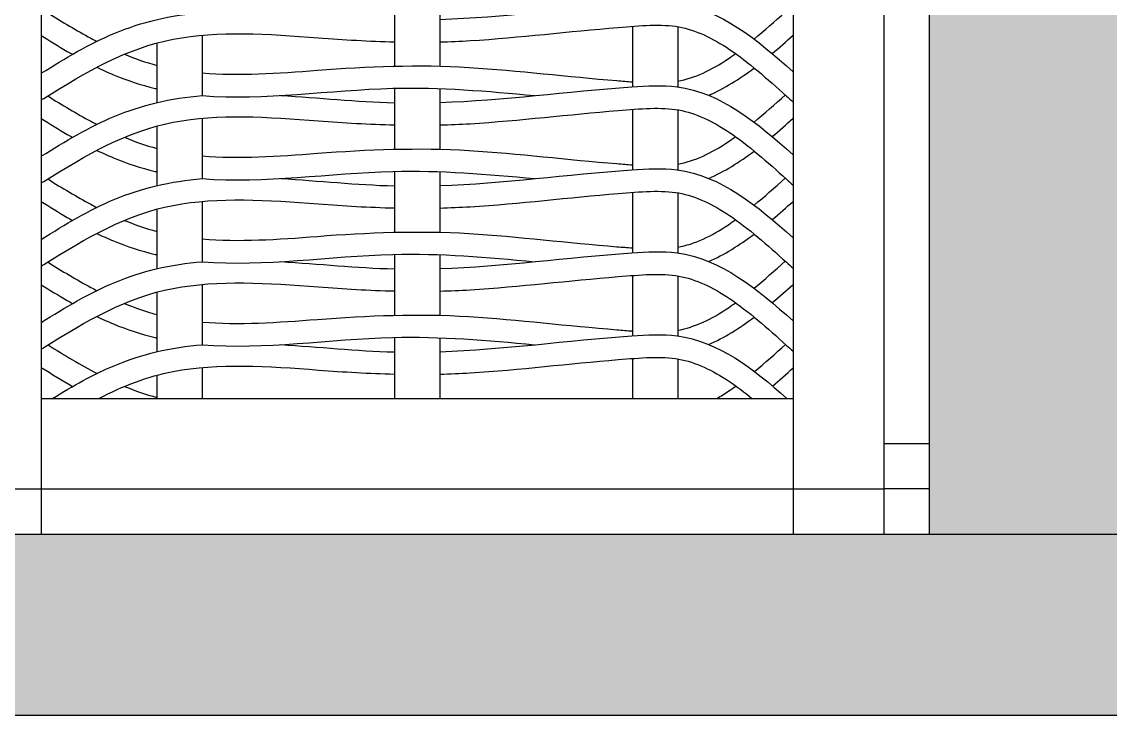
# Model space of a CAD drawing. Header units: millimetres. Extents: x 3409 to 3822, y 896 to 1108.
# Drawn here: x 3464.618 to 3465.819, y 1034.878 to 1035.644 of the extents above; entities that cross this region are included whole.
import ezdxf

# ---------------------------------------------------------------- set-up
doc = ezdxf.new("R2010")
doc.units = ezdxf.units.MM
for name, color, linetype in [('a-epipla', 8, 'Continuous'), ('a-toixoi', 5, 'Continuous'), ('toixoi_provolh', 150, 'Continuous')]:
    doc.layers.add(name, color=color, linetype=linetype)

msp = doc.modelspace()

# ---------------------------------------------------------------- hatches: boundary and pattern name
at = {"layer": 'a-epipla', "true_color": 0xc7c8ca}
h = msp.add_hatch(color=9, dxfattribs=at)
h.dxf.hatch_style = 1
h.paths.add_polyline_path([(3478.5192, 1035.0776), (3412.7192, 1035.0776), (3412.7192, 1034.8776), (3478.5192, 1034.8776)])
at = {"layer": 'toixoi_provolh', "true_color": 0xa7a8aa}
h = msp.add_hatch(color=253, dxfattribs=at)
h.dxf.hatch_style = 1
h.paths.add_polyline_path([(3462.2192, 1038.0776), (3462.2192, 1037.6776)], flags=17)
h.paths.add_polyline_path([(3462.6192, 1038.0776), (3462.2192, 1038.0776), (3462.2192, 1037.6776), (3462.2192, 1035.0776), (3462.6192, 1035.0776)])
h.paths.add_polyline_path([(3465.6192, 1038.0776), (3462.6192, 1038.0776), (3462.6192, 1037.6776), (3465.6192, 1037.6776)])
h.paths.add_polyline_path([(3466.0192, 1038.0776), (3465.6192, 1038.0776), (3465.6192, 1037.6776), (3465.6192, 1035.0776), (3466.0192, 1035.0776)])
h.paths.add_polyline_path([(3469.0192, 1038.0776), (3466.0192, 1038.0776), (3466.0192, 1037.6776), (3469.0192, 1037.6776)])
h.paths.add_polyline_path([(3469.4192, 1038.0776), (3469.0192, 1038.0776), (3469.0192, 1037.6776), (3469.0192, 1035.0776), (3469.4192, 1035.0776)])
h.paths.add_polyline_path([(3472.4192, 1038.0776), (3469.4192, 1038.0776), (3469.4192, 1037.6776), (3472.4192, 1037.6776)])
h.paths.add_polyline_path([(3475.8192, 1038.0776), (3472.8192, 1038.0776), (3472.8192, 1037.6776), (3475.8192, 1037.6776)])
h.paths.add_polyline_path([(3472.8192, 1038.0776), (3472.4192, 1038.0776), (3472.4192, 1037.6776), (3472.4192, 1035.0776), (3472.8192, 1035.0776)])
h.paths.add_polyline_path([(3476.2192, 1038.0776), (3475.8192, 1038.0776), (3475.8192, 1037.6776), (3475.8192, 1035.0776), (3476.2192, 1035.0776)])

# ---------------------------------------------------------------- linework, layer by layer
at = {"layer": 'a-epipla'}
for p, q in [((3465.5692, 1037.6276), (3465.5692, 1035.1276)), ((3464.6392, 1037.5276), (3464.6392, 1035.0776)), ((3465.4692, 1037.5276), (3465.4692, 1035.0776)), ((3465.0292, 1035.6619), (3465.0292, 1035.5946)), ((3465.0792, 1035.6615), (3465.0792, 1035.5946)), ((3465.2917, 1035.6386), (3465.2917, 1035.5719)), ((3465.3417, 1035.6382), (3465.3417, 1035.5718)), ((3464.8167, 1035.6287), (3464.8167, 1035.5621)), ((3464.7667, 1035.6202), (3464.7667, 1035.5543)), ((3465.0292, 1035.5702), (3465.0292, 1035.5029)), ((3465.0792, 1035.5698), (3465.0792, 1035.5029)), ((3465.2917, 1035.5469), (3465.2917, 1035.4802)), ((3465.3417, 1035.5465), (3465.3417, 1035.48)), ((3464.8167, 1035.537), (3464.8167, 1035.4704)), ((3464.7667, 1035.5284), (3464.7667, 1035.4626)), ((3465.0292, 1035.4785), (3465.0292, 1035.4111)), ((3465.0792, 1035.4781), (3465.0792, 1035.4111)), ((3464.8167, 1035.4452), (3464.8167, 1035.3786)), ((3465.2917, 1035.4551), (3465.2917, 1035.3884)), ((3465.3417, 1035.4547), (3465.3417, 1035.3883)), ((3464.7667, 1035.4367), (3464.7667, 1035.3708)), ((3465.0292, 1035.3867), (3465.0292, 1035.3194)), ((3465.0792, 1035.3863), (3465.0792, 1035.3194)), ((3465.2917, 1035.3634), (3465.2917, 1035.2967)), ((3465.3417, 1035.363), (3465.3417, 1035.2965)), ((3464.8167, 1035.3535), (3464.8167, 1035.2869)), ((3464.7667, 1035.3449), (3464.7667, 1035.2791)), ((3465.0292, 1035.295), (3465.0292, 1035.2276)), ((3465.0792, 1035.2946), (3465.0792, 1035.2276)), ((3465.2917, 1035.2717), (3465.2917, 1035.2276)), ((3465.3417, 1035.2713), (3465.3417, 1035.2276)), ((3464.7667, 1035.2532), (3464.7667, 1035.2276)), ((3464.8167, 1035.2618), (3464.8167, 1035.2276)), ((3464.6392, 1035.2276), (3465.4692, 1035.2276)), ((3465.6192, 1035.1776), (3465.5692, 1035.1776)), ((3462.6692, 1035.1276), (3465.5692, 1035.1276)), ((3465.6192, 1035.1276), (3465.5692, 1035.1276)), ((3465.5692, 1035.1276), (3465.5692, 1035.0776))]:
    msp.add_line(p, q, dxfattribs=at)
for points, knots in [([(3465.0792, 1035.6462), (3465.1496, 1035.6487), (3465.2357, 1035.6609), (3465.3756, 1035.6685), (3465.4294, 1035.6239), (3465.4692, 1035.5884)], [0.4662693, 0.4662693, 0.4662693, 0.4662693, 0.6786549, 0.7286549, 0.877812, 0.877812, 0.877812, 0.877812]), ([(3464.6392, 1035.5868), (3464.6654, 1035.6033), (3464.7056, 1035.6276), (3464.767, 1035.6476), (3464.7997, 1035.6524), (3464.8167, 1035.6538)], [0.0125232, 0.0125232, 0.0125232, 0.0125232, 0.1049264, 0.1530593, 0.2047826, 0.2047826, 0.2047826, 0.2047826]), ([(3464.6463, 1035.6535), (3464.6623, 1035.6435), (3464.6781, 1035.634), (3464.6939, 1035.6255), (3464.6961, 1035.6243), (3464.6983, 1035.6232), (3464.7004, 1035.622)], [0.00678697, 0.00678697, 0.00678697, 0.00678697, 0.06344334, 0.06344334, 0.06344334, 0.07121295, 0.07121295, 0.07121295, 0.07121295]), ([(3465.0792, 1035.6214), (3465.0904, 1035.6217), (3465.1015, 1035.6221), (3465.1677, 1035.6263), (3465.2217, 1035.633), (3465.3003, 1035.6394), (3465.324, 1035.6415), (3465.3617, 1035.6346), (3465.3801, 1035.6258), (3465.4196, 1035.5992), (3465.4404, 1035.5807), (3465.4619, 1035.5615), (3465.4643, 1035.5593), (3465.4667, 1035.5571), (3465.4692, 1035.5549)], [0.4655013, 0.4655013, 0.4655013, 0.4655013, 0.498274, 0.498274, 0.6616991, 0.6616991, 0.7352337, 0.7352337, 0.8087683, 0.8087683, 0.8895351, 0.8895351, 0.8895351, 0.8986667, 0.8986667, 0.8986667, 0.8986667]), ([(3464.6392, 1035.5572), (3464.6401, 1035.5578), (3464.641, 1035.5584), (3464.6419, 1035.5589), (3464.6893, 1035.5889), (3464.7345, 1035.6148), (3464.8349, 1035.6339), (3464.889, 1035.6303), (3464.9729, 1035.6238), (3465.001, 1035.6222), (3465.0292, 1035.6215)], [-0.0032083, -0.0032083, -0.0032083, -0.0032083, 0, 0, 0, 0.1674245, 0.1674245, 0.3348489, 0.3348489, 0.4168796, 0.4168796, 0.4168796, 0.4168796]), ([(3464.6392, 1035.6284), (3464.6486, 1035.6225), (3464.6581, 1035.6166), (3464.6677, 1035.611), (3464.6697, 1035.6099), (3464.6716, 1035.6088), (3464.6736, 1035.6077)], [0.01406967, 0.01406967, 0.01406967, 0.01406967, 0.04740122, 0.04740122, 0.04740122, 0.05413463, 0.05413463, 0.05413463, 0.05413463]), ([(3465.3417, 1035.5781), (3465.3605, 1035.5815), (3465.3789, 1035.5903), (3465.4003, 1035.6047), (3465.4029, 1035.6066), (3465.4056, 1035.6085)], [0.73539871, 0.73539871, 0.73539871, 0.73539871, 0.80876826, 0.80876826, 0.81911219, 0.81911219, 0.81911219, 0.81911219]), ([(3464.7005, 1035.5934), (3464.7066, 1035.5904), (3464.7273, 1035.581), (3464.7498, 1035.5737), (3464.766, 1035.5698), (3464.7667, 1035.5697)], [0.08463791, 0.08463791, 0.08463791, 0.08463791, 0.10492637, 0.15305927, 0.15507122, 0.15507122, 0.15507122, 0.15507122]), ([(3464.8167, 1035.5872), (3464.8572, 1035.5838), (3464.8999, 1035.5867), (3464.9989, 1035.5944), (3465.0561, 1035.5967), (3465.1663, 1035.5898), (3465.2204, 1035.5831), (3465.2804, 1035.5782), (3465.2861, 1035.5777), (3465.2917, 1035.5773)], [0.2038605, 0.2038605, 0.2038605, 0.2038605, 0.3348489, 0.3348489, 0.498274, 0.498274, 0.6616991, 0.6616991, 0.6790294, 0.6790294, 0.6790294, 0.6790294]), ([(3464.8167, 1035.5621), (3464.8858, 1035.5565), (3465.0108, 1035.5773), (3465.1316, 1035.5671), (3465.1838, 1035.5621)], [0.2060573, 0.2060573, 0.2060573, 0.2060573, 0.4155593, 0.5729024, 0.5729024, 0.5729024, 0.5729024]), ([(3465.0792, 1035.5545), (3465.1496, 1035.5569), (3465.2357, 1035.5691), (3465.3756, 1035.5767), (3465.4294, 1035.5321), (3465.4692, 1035.4967)], [0.4662693, 0.4662693, 0.4662693, 0.4662693, 0.6786549, 0.7286549, 0.877812, 0.877812, 0.877812, 0.877812]), ([(3464.6392, 1035.4951), (3464.6654, 1035.5115), (3464.7056, 1035.5358), (3464.767, 1035.5558), (3464.7997, 1035.5607), (3464.8167, 1035.5621)], [0.0125232, 0.0125232, 0.0125232, 0.0125232, 0.1049264, 0.1530593, 0.2047826, 0.2047826, 0.2047826, 0.2047826]), ([(3464.6463, 1035.5617), (3464.6623, 1035.5517), (3464.6781, 1035.5422), (3464.6939, 1035.5337), (3464.6961, 1035.5326), (3464.6983, 1035.5314), (3464.7004, 1035.5303)], [0.00678697, 0.00678697, 0.00678697, 0.00678697, 0.06344334, 0.06344334, 0.06344334, 0.07121295, 0.07121295, 0.07121295, 0.07121295]), ([(3464.9037, 1035.5622), (3464.9453, 1035.5598), (3464.9874, 1035.5552), (3465.029, 1035.5542), (3465.0292, 1035.5541)], [0.2917847, 0.2917847, 0.2917847, 0.2917847, 0.4155593, 0.4161946, 0.4161946, 0.4161946, 0.4161946]), ([(3464.6392, 1035.4655), (3464.6401, 1035.4661), (3464.641, 1035.4666), (3464.6419, 1035.4672), (3464.6893, 1035.4972), (3464.7345, 1035.523), (3464.8349, 1035.5422), (3464.889, 1035.5386), (3464.9729, 1035.5321), (3465.001, 1035.5304), (3465.0292, 1035.5298)], [-0.0032083, -0.0032083, -0.0032083, -0.0032083, 0, 0, 0, 0.1674245, 0.1674245, 0.3348489, 0.3348489, 0.4168796, 0.4168796, 0.4168796, 0.4168796]), ([(3465.0792, 1035.5297), (3465.0904, 1035.5299), (3465.1015, 1035.5304), (3465.1677, 1035.5345), (3465.2217, 1035.5413), (3465.3003, 1035.5476), (3465.324, 1035.5497), (3465.3617, 1035.5428), (3465.3801, 1035.534), (3465.4196, 1035.5075), (3465.4404, 1035.489), (3465.4619, 1035.4697), (3465.4643, 1035.4675), (3465.4667, 1035.4653), (3465.4692, 1035.4632)], [0.4655013, 0.4655013, 0.4655013, 0.4655013, 0.498274, 0.498274, 0.6616991, 0.6616991, 0.7352337, 0.7352337, 0.8087683, 0.8087683, 0.8895351, 0.8895351, 0.8895351, 0.8986667, 0.8986667, 0.8986667, 0.8986667]), ([(3464.6392, 1035.5367), (3464.6486, 1035.5308), (3464.6581, 1035.5249), (3464.6677, 1035.5193), (3464.6697, 1035.5182), (3464.6716, 1035.517), (3464.6736, 1035.5159)], [0.01406967, 0.01406967, 0.01406967, 0.01406967, 0.04740122, 0.04740122, 0.04740122, 0.05413463, 0.05413463, 0.05413463, 0.05413463]), ([(3465.3417, 1035.4863), (3465.3605, 1035.4898), (3465.3789, 1035.4986), (3465.4003, 1035.513), (3465.4029, 1035.5148), (3465.4056, 1035.5168)], [0.73539871, 0.73539871, 0.73539871, 0.73539871, 0.80876826, 0.80876826, 0.81911219, 0.81911219, 0.81911219, 0.81911219]), ([(3464.8167, 1035.4955), (3464.8572, 1035.492), (3464.8999, 1035.495), (3464.9989, 1035.5026), (3465.0561, 1035.5049), (3465.1663, 1035.498), (3465.2204, 1035.4913), (3465.2804, 1035.4865), (3465.2861, 1035.486), (3465.2917, 1035.4856)], [0.2038605, 0.2038605, 0.2038605, 0.2038605, 0.3348489, 0.3348489, 0.498274, 0.498274, 0.6616991, 0.6616991, 0.6790294, 0.6790294, 0.6790294, 0.6790294]), ([(3464.7005, 1035.5016), (3464.7066, 1035.4987), (3464.7273, 1035.4893), (3464.7498, 1035.4819), (3464.766, 1035.4781), (3464.7667, 1035.478)], [0.08463791, 0.08463791, 0.08463791, 0.08463791, 0.10492637, 0.15305927, 0.15507122, 0.15507122, 0.15507122, 0.15507122]), ([(3465.0792, 1035.4627), (3465.1496, 1035.4652), (3465.2357, 1035.4774), (3465.3756, 1035.485), (3465.4294, 1035.4404), (3465.4692, 1035.405)], [0.4662693, 0.4662693, 0.4662693, 0.4662693, 0.6786549, 0.7286549, 0.877812, 0.877812, 0.877812, 0.877812]), ([(3464.6392, 1035.4033), (3464.6654, 1035.4198), (3464.7056, 1035.4441), (3464.767, 1035.4641), (3464.7997, 1035.4689), (3464.8167, 1035.4704)], [0.0125232, 0.0125232, 0.0125232, 0.0125232, 0.1049264, 0.1530593, 0.2047826, 0.2047826, 0.2047826, 0.2047826]), ([(3464.6463, 1035.47), (3464.6623, 1035.46), (3464.6781, 1035.4505), (3464.6939, 1035.442), (3464.6961, 1035.4408), (3464.6983, 1035.4397), (3464.7004, 1035.4385)], [0.00678697, 0.00678697, 0.00678697, 0.00678697, 0.06344334, 0.06344334, 0.06344334, 0.07121295, 0.07121295, 0.07121295, 0.07121295]), ([(3464.8167, 1035.4704), (3464.8858, 1035.4648), (3465.0108, 1035.4855), (3465.1316, 1035.4754), (3465.1838, 1035.4704)], [0.2060573, 0.2060573, 0.2060573, 0.2060573, 0.4155593, 0.5729024, 0.5729024, 0.5729024, 0.5729024]), ([(3464.9037, 1035.4705), (3464.9453, 1035.468), (3464.9874, 1035.4635), (3465.029, 1035.4624), (3465.0292, 1035.4624)], [0.2917847, 0.2917847, 0.2917847, 0.2917847, 0.4155593, 0.4161946, 0.4161946, 0.4161946, 0.4161946]), ([(3465.0792, 1035.4379), (3465.0904, 1035.4382), (3465.1015, 1035.4387), (3465.1677, 1035.4428), (3465.2217, 1035.4495), (3465.3003, 1035.4559), (3465.324, 1035.458), (3465.3617, 1035.4511), (3465.3801, 1035.4423), (3465.4196, 1035.4157), (3465.4404, 1035.3972), (3465.4619, 1035.378), (3465.4643, 1035.3758), (3465.4667, 1035.3736), (3465.4692, 1035.3714)], [0.4655013, 0.4655013, 0.4655013, 0.4655013, 0.498274, 0.498274, 0.6616991, 0.6616991, 0.7352337, 0.7352337, 0.8087683, 0.8087683, 0.8895351, 0.8895351, 0.8895351, 0.8986667, 0.8986667, 0.8986667, 0.8986667]), ([(3464.6392, 1035.3737), (3464.6401, 1035.3743), (3464.641, 1035.3749), (3464.6419, 1035.3755), (3464.6893, 1035.4054), (3464.7345, 1035.4313), (3464.8349, 1035.4504), (3464.889, 1035.4468), (3464.9729, 1035.4403), (3465.001, 1035.4387), (3465.0292, 1035.438)], [-0.0032083, -0.0032083, -0.0032083, -0.0032083, 0, 0, 0, 0.1674245, 0.1674245, 0.3348489, 0.3348489, 0.4168796, 0.4168796, 0.4168796, 0.4168796]), ([(3464.6392, 1035.445), (3464.6486, 1035.439), (3464.6581, 1035.4332), (3464.6677, 1035.4275), (3464.6697, 1035.4264), (3464.6716, 1035.4253), (3464.6736, 1035.4242)], [0.01406967, 0.01406967, 0.01406967, 0.01406967, 0.04740122, 0.04740122, 0.04740122, 0.05413463, 0.05413463, 0.05413463, 0.05413463]), ([(3465.3417, 1035.3946), (3465.3605, 1035.398), (3465.3789, 1035.4068), (3465.4003, 1035.4212), (3465.4029, 1035.4231), (3465.4056, 1035.425)], [0.73539871, 0.73539871, 0.73539871, 0.73539871, 0.80876826, 0.80876826, 0.81911219, 0.81911219, 0.81911219, 0.81911219]), ([(3464.7005, 1035.4099), (3464.7066, 1035.4069), (3464.7273, 1035.3975), (3464.7498, 1035.3902), (3464.766, 1035.3864), (3464.7667, 1035.3862)], [0.08463791, 0.08463791, 0.08463791, 0.08463791, 0.10492637, 0.15305927, 0.15507122, 0.15507122, 0.15507122, 0.15507122]), ([(3464.8167, 1035.4037), (3464.8572, 1035.4003), (3464.8999, 1035.4032), (3464.9989, 1035.4109), (3465.0561, 1035.4132), (3465.1663, 1035.4063), (3465.2204, 1035.3996), (3465.2804, 1035.3947), (3465.2861, 1035.3943), (3465.2917, 1035.3939)], [0.2038605, 0.2038605, 0.2038605, 0.2038605, 0.3348489, 0.3348489, 0.498274, 0.498274, 0.6616991, 0.6616991, 0.6790294, 0.6790294, 0.6790294, 0.6790294]), ([(3464.8167, 1035.3786), (3464.8858, 1035.373), (3465.0108, 1035.3938), (3465.1316, 1035.3837), (3465.1838, 1035.3786)], [0.2060573, 0.2060573, 0.2060573, 0.2060573, 0.4155593, 0.5729024, 0.5729024, 0.5729024, 0.5729024]), ([(3465.0792, 1035.371), (3465.1496, 1035.3734), (3465.2357, 1035.3856), (3465.3756, 1035.3933), (3465.4294, 1035.3486), (3465.4692, 1035.3132)], [0.4662693, 0.4662693, 0.4662693, 0.4662693, 0.6786549, 0.7286549, 0.877812, 0.877812, 0.877812, 0.877812]), ([(3464.6392, 1035.3116), (3464.6654, 1035.328), (3464.7056, 1035.3523), (3464.767, 1035.3723), (3464.7997, 1035.3772), (3464.8167, 1035.3786)], [0.0125232, 0.0125232, 0.0125232, 0.0125232, 0.1049264, 0.1530593, 0.2047826, 0.2047826, 0.2047826, 0.2047826]), ([(3464.6463, 1035.3783), (3464.6623, 1035.3682), (3464.6781, 1035.3587), (3464.6939, 1035.3502), (3464.6961, 1035.3491), (3464.6983, 1035.3479), (3464.7004, 1035.3468)], [0.00678697, 0.00678697, 0.00678697, 0.00678697, 0.06344334, 0.06344334, 0.06344334, 0.07121295, 0.07121295, 0.07121295, 0.07121295]), ([(3464.9037, 1035.3787), (3464.9453, 1035.3763), (3464.9874, 1035.3717), (3465.029, 1035.3707), (3465.0292, 1035.3707)], [0.2917847, 0.2917847, 0.2917847, 0.2917847, 0.4155593, 0.4161946, 0.4161946, 0.4161946, 0.4161946]), ([(3465.0792, 1035.3462), (3465.0904, 1035.3465), (3465.1015, 1035.3469), (3465.1677, 1035.3511), (3465.2217, 1035.3578), (3465.3003, 1035.3641), (3465.324, 1035.3662), (3465.3617, 1035.3593), (3465.3801, 1035.3506), (3465.4196, 1035.324), (3465.4404, 1035.3055), (3465.4619, 1035.2862), (3465.4643, 1035.284), (3465.4667, 1035.2819), (3465.4692, 1035.2797)], [0.4655013, 0.4655013, 0.4655013, 0.4655013, 0.498274, 0.498274, 0.6616991, 0.6616991, 0.7352337, 0.7352337, 0.8087683, 0.8087683, 0.8895351, 0.8895351, 0.8895351, 0.8986667, 0.8986667, 0.8986667, 0.8986667]), ([(3464.6392, 1035.282), (3464.6401, 1035.2826), (3464.641, 1035.2831), (3464.6419, 1035.2837), (3464.6893, 1035.3137), (3464.7345, 1035.3396), (3464.8349, 1035.3587), (3464.889, 1035.3551), (3464.9729, 1035.3486), (3465.001, 1035.3469), (3465.0292, 1035.3463)], [-0.0032083, -0.0032083, -0.0032083, -0.0032083, 0, 0, 0, 0.1674245, 0.1674245, 0.3348489, 0.3348489, 0.4168796, 0.4168796, 0.4168796, 0.4168796]), ([(3464.6392, 1035.3532), (3464.6486, 1035.3473), (3464.6581, 1035.3414), (3464.6677, 1035.3358), (3464.6697, 1035.3347), (3464.6716, 1035.3335), (3464.6736, 1035.3324)], [0.01406967, 0.01406967, 0.01406967, 0.01406967, 0.04740122, 0.04740122, 0.04740122, 0.05413463, 0.05413463, 0.05413463, 0.05413463]), ([(3465.3417, 1035.3028), (3465.3605, 1035.3063), (3465.3789, 1035.3151), (3465.4003, 1035.3295), (3465.4029, 1035.3314), (3465.4056, 1035.3333)], [0.73539871, 0.73539871, 0.73539871, 0.73539871, 0.80876826, 0.80876826, 0.81911219, 0.81911219, 0.81911219, 0.81911219]), ([(3464.7005, 1035.3181), (3464.7066, 1035.3152), (3464.7273, 1035.3058), (3464.7498, 1035.2984), (3464.766, 1035.2946), (3464.7667, 1035.2945)], [0.08463791, 0.08463791, 0.08463791, 0.08463791, 0.10492637, 0.15305927, 0.15507122, 0.15507122, 0.15507122, 0.15507122]), ([(3464.8167, 1035.312), (3464.8572, 1035.3085), (3464.8999, 1035.3115), (3464.9989, 1035.3191), (3465.0561, 1035.3215), (3465.1663, 1035.3145), (3465.2204, 1035.3078), (3465.2804, 1035.303), (3465.2861, 1035.3025), (3465.2917, 1035.3021)], [0.2038605, 0.2038605, 0.2038605, 0.2038605, 0.3348489, 0.3348489, 0.498274, 0.498274, 0.6616991, 0.6616991, 0.6790294, 0.6790294, 0.6790294, 0.6790294]), ([(3464.8167, 1035.2869), (3464.8858, 1035.2813), (3465.0108, 1035.3021), (3465.1316, 1035.2919), (3465.1838, 1035.2869)], [0.2060573, 0.2060573, 0.2060573, 0.2060573, 0.4155593, 0.5729024, 0.5729024, 0.5729024, 0.5729024]), ([(3465.0792, 1035.2792), (3465.1496, 1035.2817), (3465.2357, 1035.2939), (3465.3727, 1035.3014), (3465.4248, 1035.2607), (3465.4623, 1035.2276)], [0.4662693, 0.4662693, 0.4662693, 0.4662693, 0.6786549, 0.7286549, 0.8691827, 0.8691827, 0.8691827, 0.8691827]), ([(3464.6517, 1035.2276), (3464.6738, 1035.2412), (3464.7102, 1035.2621), (3464.767, 1035.2806), (3464.7997, 1035.2854), (3464.8167, 1035.2869)], [0.0271609, 0.0271609, 0.0271609, 0.0271609, 0.1049264, 0.1530593, 0.2047826, 0.2047826, 0.2047826, 0.2047826]), ([(3464.9037, 1035.287), (3464.9453, 1035.2846), (3464.9874, 1035.28), (3465.029, 1035.2789), (3465.0292, 1035.2789)], [0.2917847, 0.2917847, 0.2917847, 0.2917847, 0.4155593, 0.4161946, 0.4161946, 0.4161946, 0.4161946]), ([(3464.7028, 1035.2276), (3464.7294, 1035.2413), (3464.7562, 1035.252), (3464.8349, 1035.2669), (3464.889, 1035.2633), (3464.9729, 1035.2568), (3465.001, 1035.2552), (3465.0292, 1035.2545)], [0.0724651, 0.0724651, 0.0724651, 0.0724651, 0.1674245, 0.1674245, 0.3348489, 0.3348489, 0.4168796, 0.4168796, 0.4168796, 0.4168796]), ([(3465.0792, 1035.2544), (3465.0904, 1035.2547), (3465.1015, 1035.2552), (3465.1677, 1035.2593), (3465.2217, 1035.266), (3465.3003, 1035.2724), (3465.324, 1035.2745), (3465.3617, 1035.2676), (3465.3801, 1035.2588), (3465.4072, 1035.2406), (3465.4154, 1035.2343), (3465.4237, 1035.2276)], [0.4655013, 0.4655013, 0.4655013, 0.4655013, 0.498274, 0.498274, 0.6616991, 0.6616991, 0.7352337, 0.7352337, 0.8087683, 0.8087683, 0.8409143, 0.8409143, 0.8409143, 0.8409143]), ([(3465.385, 1035.2276), (3465.3894, 1035.2301), (3465.3938, 1035.2329), (3465.4008, 1035.2376), (3465.4034, 1035.2394), (3465.4059, 1035.2413)], [0.79137632, 0.79137632, 0.79137632, 0.79137632, 0.80876826, 0.80876826, 0.8187489, 0.8187489, 0.8187489, 0.8187489])]:
    msp.add_open_spline(points, degree=3, knots=knots, dxfattribs=at)
for points in [[(3465.426, 1035.6245), (3465.4374, 1035.6339), (3465.4489, 1035.6441), (3465.4606, 1035.6546)], [(3465.446, 1035.6086), (3465.4538, 1035.6151), (3465.4615, 1035.6219), (3465.4692, 1035.6288)], [(3464.7309, 1035.6078), (3464.7427, 1035.6029), (3464.7545, 1035.5988), (3464.7667, 1035.5955)], [(3465.3758, 1035.5624), (3465.3933, 1035.5698), (3465.4099, 1035.5804), (3465.4261, 1035.5926)], [(3465.426, 1035.5328), (3465.4374, 1035.5422), (3465.4489, 1035.5524), (3465.4606, 1035.5629)], [(3465.446, 1035.5168), (3465.4538, 1035.5234), (3465.4615, 1035.5302), (3465.4692, 1035.537)], [(3464.7309, 1035.516), (3464.7427, 1035.5111), (3464.7545, 1035.507), (3464.7667, 1035.5038)], [(3465.3758, 1035.4707), (3465.3933, 1035.4781), (3465.4099, 1035.4886), (3465.4261, 1035.5009)], [(3465.426, 1035.441), (3465.4374, 1035.4504), (3465.4489, 1035.4607), (3465.4606, 1035.4711)], [(3465.446, 1035.4251), (3465.4538, 1035.4316), (3465.4615, 1035.4384), (3465.4692, 1035.4453)], [(3464.7309, 1035.4243), (3464.7427, 1035.4194), (3464.7545, 1035.4153), (3464.7667, 1035.412)], [(3465.3758, 1035.3789), (3465.3933, 1035.3863), (3465.4099, 1035.3969), (3465.4261, 1035.4091)], [(3465.426, 1035.3493), (3465.4374, 1035.3587), (3465.4489, 1035.3689), (3465.4606, 1035.3794)], [(3465.446, 1035.3334), (3465.4538, 1035.3399), (3465.4615, 1035.3467), (3465.4692, 1035.3536)], [(3464.7309, 1035.3325), (3464.7427, 1035.3277), (3464.7545, 1035.3235), (3464.7667, 1035.3203)], [(3465.3758, 1035.2872), (3465.3933, 1035.2946), (3465.4099, 1035.3051), (3465.4261, 1035.3174)], [(3464.6466, 1035.2867), (3464.6648, 1035.2753), (3464.6827, 1035.2646), (3464.7007, 1035.2552)], [(3465.4264, 1035.2572), (3465.4379, 1035.2667), (3465.4494, 1035.277), (3465.4612, 1035.2876)], [(3464.6392, 1035.2618), (3464.6506, 1035.2546), (3464.6621, 1035.2475), (3464.6738, 1035.2408)], [(3465.4464, 1035.2413), (3465.454, 1035.2478), (3465.4616, 1035.2544), (3465.4692, 1035.2612)], [(3464.7312, 1035.2409), (3464.7428, 1035.236), (3464.7546, 1035.2319), (3464.7667, 1035.2287)]]:
    msp.add_open_spline(points, degree=3, dxfattribs=at)
at = {"layer": 'a-toixoi'}
for p, q in [((3412.7192, 1035.0776), (3478.5192, 1035.0776)), ((3412.1192, 1034.8776), (3479.1192, 1034.8776))]:
    msp.add_line(p, q, dxfattribs=at)
at = {"layer": 'toixoi_provolh'}
msp.add_line((3465.6192, 1038.0776), (3465.6192, 1035.0776), dxfattribs=at)

doc.saveas('drawing.dxf')
